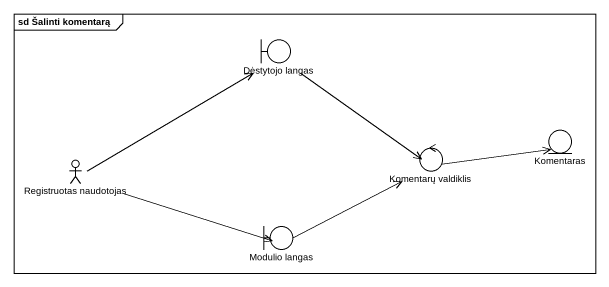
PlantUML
@startuml
mainframe sd Šalinti komentarą
boundary "Dėstytojo langas" as Dėstytojo_langas
actor "Registruotas naudotojas" as Registruotas_naudotojas
control "Komentarų valdiklis" as Komentarų_valdiklis
entity Komentaras
boundary "Modulio langas" as Modulio_langas
Dėstytojo_langas --> Komentarų_valdiklis
Registruotas_naudotojas -right-> Dėstytojo_langas
Registruotas_naudotojas -right-> Modulio_langas
Komentarų_valdiklis -right-> Komentaras
Modulio_langas -right-> Komentarų_valdiklis
@enduml
